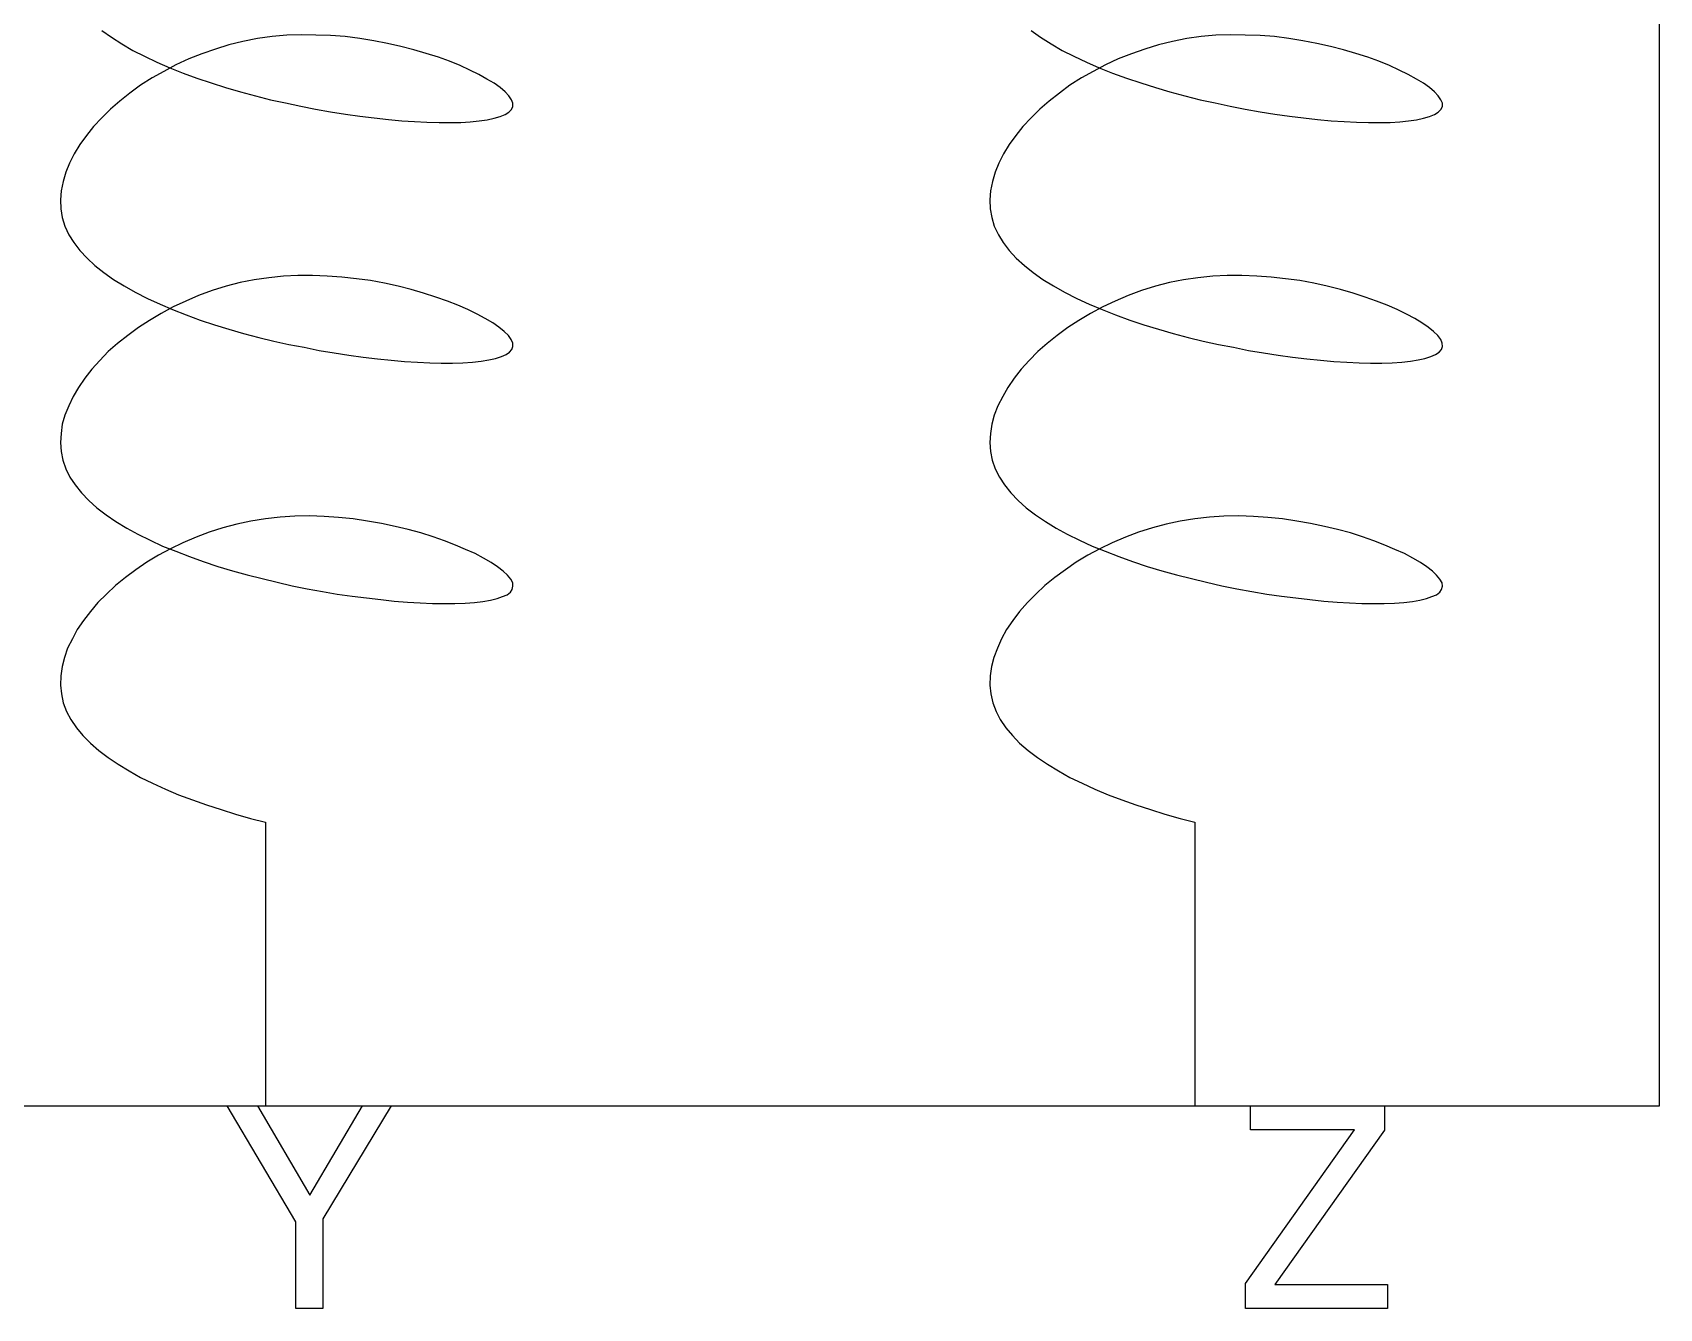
# Model space of a CAD drawing. Header units: millimetres. Extents: x 1974 to 2560, y 1429 to 1567.
# Drawn here: x 2486.9388 to 2487.4194, y 1517.3578 to 1517.7346 of the extents above; entities that cross this region are included whole.
import ezdxf

# ---------------------------------------------------------------- set-up
doc = ezdxf.new("R2010")
doc.units = ezdxf.units.MM
doc.layers.add('TEXTO', color=4, linetype='Continuous')

msp = doc.modelspace()

# ---------------------------------------------------------------- linework, layer by layer
at = {"layer": 'TEXTO', "color": 0}
for p, q in [((2487.41942, 1517.41762), (2487.41942, 1517.96672)), ((2486.95929, 1517.73525), (2486.9621, 1517.73321)), ((2486.9621, 1517.73321), (2486.9652, 1517.73128)), ((2487.00955, 1517.73341), (2487.00526, 1517.73281)), ((2487.01392, 1517.73381), (2487.00955, 1517.73341)), ((2487.01814, 1517.73398), (2487.01392, 1517.73381)), ((2487.02251, 1517.73388), (2487.01814, 1517.73398)), ((2487.02687, 1517.73371), (2487.02251, 1517.73388)), ((2487.03116, 1517.73341), (2487.02687, 1517.73371)), ((2487.03546, 1517.73281), (2487.03116, 1517.73341)), ((2487.23385, 1517.73525), (2487.23659, 1517.73321)), ((2487.23659, 1517.73321), (2487.23976, 1517.73128)), ((2487.28404, 1517.73341), (2487.27982, 1517.73281)), ((2487.28841, 1517.73381), (2487.28404, 1517.73341)), ((2487.2927, 1517.73398), (2487.28841, 1517.73381)), ((2487.29707, 1517.73388), (2487.2927, 1517.73398)), ((2487.30143, 1517.73371), (2487.29707, 1517.73388)), ((2487.30572, 1517.73341), (2487.30143, 1517.73371)), ((2487.30995, 1517.73281), (2487.30572, 1517.73341)), ((2486.9652, 1517.73128), (2486.96844, 1517.72934)), ((2486.96844, 1517.72934), (2486.97189, 1517.7276)), ((2486.99287, 1517.72971), (2486.98885, 1517.72837)), ((2486.99681, 1517.73097), (2486.99287, 1517.72971)), ((2487.00096, 1517.73195), (2486.99681, 1517.73097)), ((2487.00526, 1517.73281), (2487.00096, 1517.73195)), ((2487.03961, 1517.73214), (2487.03546, 1517.73281)), ((2487.0437, 1517.73137), (2487.03961, 1517.73214)), ((2487.04764, 1517.7305), (2487.0437, 1517.73137)), ((2487.05144, 1517.72954), (2487.04764, 1517.7305)), ((2487.0551, 1517.72847), (2487.05144, 1517.72954)), ((2487.05869, 1517.7273), (2487.0551, 1517.72847)), ((2487.23976, 1517.73128), (2487.243, 1517.72934)), ((2487.243, 1517.72934), (2487.24645, 1517.7276)), ((2487.26743, 1517.72971), (2487.26341, 1517.72837)), ((2487.27144, 1517.73097), (2487.26743, 1517.72971)), ((2487.27552, 1517.73195), (2487.27144, 1517.73097)), ((2487.27982, 1517.73281), (2487.27552, 1517.73195)), ((2487.3141, 1517.73214), (2487.30995, 1517.73281)), ((2487.31819, 1517.73137), (2487.3141, 1517.73214)), ((2487.3222, 1517.7305), (2487.31819, 1517.73137)), ((2487.32607, 1517.72954), (2487.3222, 1517.7305)), ((2487.32973, 1517.72847), (2487.32607, 1517.72954)), ((2487.33325, 1517.7273), (2487.32973, 1517.72847)), ((2486.97189, 1517.7276), (2486.97555, 1517.72583)), ((2486.97555, 1517.72583), (2486.97935, 1517.72419)), ((2486.98118, 1517.72507), (2486.97759, 1517.72313)), ((2486.97935, 1517.72419), (2486.98329, 1517.72263)), ((2486.98498, 1517.72681), (2486.98118, 1517.72507)), ((2486.98885, 1517.72837), (2486.98498, 1517.72681)), ((2487.062, 1517.72613), (2487.05869, 1517.7273)), ((2487.0651, 1517.72487), (2487.062, 1517.72613)), ((2487.06798, 1517.7235), (2487.0651, 1517.72487)), ((2487.24645, 1517.7276), (2487.25011, 1517.72583)), ((2487.25011, 1517.72583), (2487.25391, 1517.72419)), ((2487.25574, 1517.72507), (2487.25215, 1517.72313)), ((2487.25391, 1517.72419), (2487.25785, 1517.72263)), ((2487.25954, 1517.72681), (2487.25574, 1517.72507)), ((2487.26341, 1517.72837), (2487.25954, 1517.72681)), ((2487.33656, 1517.72613), (2487.33325, 1517.7273)), ((2487.33966, 1517.72487), (2487.33656, 1517.72613)), ((2487.34254, 1517.7235), (2487.33966, 1517.72487)), ((2486.97069, 1517.71905), (2486.96759, 1517.71672)), ((2486.97414, 1517.72119), (2486.97069, 1517.71905)), ((2486.97759, 1517.72313), (2486.97414, 1517.72119)), ((2486.98329, 1517.72263), (2486.98738, 1517.72109)), ((2486.98738, 1517.72109), (2486.9916, 1517.71972)), ((2486.9916, 1517.71972), (2486.99582, 1517.71836)), ((2487.07066, 1517.72226), (2487.06798, 1517.7235)), ((2487.07305, 1517.72089), (2487.07066, 1517.72226)), ((2487.07516, 1517.71963), (2487.07305, 1517.72089)), ((2487.07692, 1517.71836), (2487.07516, 1517.71963)), ((2487.24525, 1517.71905), (2487.24215, 1517.71672)), ((2487.2487, 1517.72119), (2487.24525, 1517.71905)), ((2487.25215, 1517.72313), (2487.2487, 1517.72119)), ((2487.25785, 1517.72263), (2487.26194, 1517.72109)), ((2487.26194, 1517.72109), (2487.26616, 1517.71972)), ((2487.26616, 1517.71972), (2487.27052, 1517.71836)), ((2487.34515, 1517.72226), (2487.34254, 1517.7235)), ((2487.34761, 1517.72089), (2487.34515, 1517.72226)), ((2487.34972, 1517.71963), (2487.34761, 1517.72089)), ((2487.35148, 1517.71836), (2487.34972, 1517.71963)), ((2486.96457, 1517.71439), (2486.96182, 1517.71198)), ((2486.96759, 1517.71672), (2486.96457, 1517.71439)), ((2486.99582, 1517.71836), (2487.00019, 1517.71712)), ((2487.00019, 1517.71712), (2487.00462, 1517.71595)), ((2487.00462, 1517.71595), (2487.00913, 1517.71478)), ((2487.00913, 1517.71478), (2487.01356, 1517.71382)), ((2487.0784, 1517.71712), (2487.07692, 1517.71836)), ((2487.07953, 1517.71595), (2487.0784, 1517.71712)), ((2487.0803, 1517.71478), (2487.07953, 1517.71595)), ((2487.08073, 1517.71372), (2487.0803, 1517.71478)), ((2487.23913, 1517.71439), (2487.23638, 1517.71198)), ((2487.24215, 1517.71672), (2487.23913, 1517.71439)), ((2487.27052, 1517.71836), (2487.27475, 1517.71712)), ((2487.27475, 1517.71712), (2487.27918, 1517.71595)), ((2487.27918, 1517.71595), (2487.28369, 1517.71478)), ((2487.28369, 1517.71478), (2487.28812, 1517.71382)), ((2487.35296, 1517.71712), (2487.35148, 1517.71836)), ((2487.35409, 1517.71595), (2487.35296, 1517.71712)), ((2487.35486, 1517.71478), (2487.35409, 1517.71595)), ((2487.35529, 1517.71372), (2487.35486, 1517.71478)), ((2486.95929, 1517.70945), (2486.95682, 1517.70683)), ((2486.96182, 1517.71198), (2486.95929, 1517.70945)), ((2487.01356, 1517.71382), (2487.01807, 1517.71285)), ((2487.01807, 1517.71285), (2487.02243, 1517.71198)), ((2487.02243, 1517.71198), (2487.02687, 1517.71118)), ((2487.02687, 1517.71118), (2487.03123, 1517.71051)), ((2487.03123, 1517.71051), (2487.03553, 1517.70994)), ((2487.03553, 1517.70994), (2487.03975, 1517.70945)), ((2487.03975, 1517.70945), (2487.04391, 1517.70897)), ((2487.07312, 1517.70888), (2487.07516, 1517.70935)), ((2487.07516, 1517.70935), (2487.07692, 1517.70984)), ((2487.07692, 1517.70984), (2487.0784, 1517.71041)), ((2487.0784, 1517.71041), (2487.07953, 1517.71109)), ((2487.07953, 1517.71109), (2487.0803, 1517.71187)), ((2487.0803, 1517.71187), (2487.08073, 1517.71275)), ((2487.08073, 1517.71275), (2487.08073, 1517.71372)), ((2487.23385, 1517.70945), (2487.23138, 1517.70683)), ((2487.23638, 1517.71198), (2487.23385, 1517.70945)), ((2487.28812, 1517.71382), (2487.29263, 1517.71285)), ((2487.29263, 1517.71285), (2487.29707, 1517.71198)), ((2487.29707, 1517.71198), (2487.30143, 1517.71118)), ((2487.30143, 1517.71118), (2487.30579, 1517.71051)), ((2487.30579, 1517.71051), (2487.31009, 1517.70994)), ((2487.31009, 1517.70994), (2487.31431, 1517.70945)), ((2487.31431, 1517.70945), (2487.3184, 1517.70897)), ((2487.34768, 1517.70888), (2487.34972, 1517.70935)), ((2487.34972, 1517.70935), (2487.35148, 1517.70984)), ((2487.35148, 1517.70984), (2487.35296, 1517.71041)), ((2487.35296, 1517.71041), (2487.35409, 1517.71109)), ((2487.35409, 1517.71109), (2487.35486, 1517.71187)), ((2487.35486, 1517.71187), (2487.35529, 1517.71275)), ((2487.35529, 1517.71275), (2487.35529, 1517.71372)), ((2486.95682, 1517.70683), (2486.95471, 1517.7042)), ((2487.04391, 1517.70897), (2487.04785, 1517.70857)), ((2487.04785, 1517.70857), (2487.05165, 1517.70838)), ((2487.05165, 1517.70838), (2487.05531, 1517.70818)), ((2487.05531, 1517.70818), (2487.0589, 1517.70808)), ((2487.0589, 1517.70808), (2487.06221, 1517.70808)), ((2487.06221, 1517.70808), (2487.06531, 1517.70808)), ((2487.06531, 1517.70808), (2487.06812, 1517.70828)), ((2487.06812, 1517.70828), (2487.07073, 1517.70857)), ((2487.07073, 1517.70857), (2487.07312, 1517.70888)), ((2487.23138, 1517.70683), (2487.22927, 1517.7042)), ((2487.3184, 1517.70897), (2487.32241, 1517.70857)), ((2487.32241, 1517.70857), (2487.32628, 1517.70838)), ((2487.32628, 1517.70838), (2487.32994, 1517.70818)), ((2487.32994, 1517.70818), (2487.33346, 1517.70808)), ((2487.33346, 1517.70808), (2487.33677, 1517.70808)), ((2487.33677, 1517.70808), (2487.33987, 1517.70808)), ((2487.33987, 1517.70808), (2487.34268, 1517.70828)), ((2487.34268, 1517.70828), (2487.34529, 1517.70857)), ((2487.34529, 1517.70857), (2487.34768, 1517.70888)), ((2486.95281, 1517.7015), (2486.95112, 1517.69877)), ((2486.95471, 1517.7042), (2486.95281, 1517.7015)), ((2487.2273, 1517.7015), (2487.22568, 1517.69877)), ((2487.22927, 1517.7042), (2487.2273, 1517.7015)), ((2486.94971, 1517.69606), (2486.94859, 1517.69335)), ((2486.95112, 1517.69877), (2486.94971, 1517.69606)), ((2487.22427, 1517.69606), (2487.22315, 1517.69335)), ((2487.22568, 1517.69877), (2487.22427, 1517.69606)), ((2486.94781, 1517.69062), (2486.94725, 1517.68791)), ((2486.94859, 1517.69335), (2486.94781, 1517.69062)), ((2487.22237, 1517.69062), (2487.22181, 1517.68791)), ((2487.22315, 1517.69335), (2487.22237, 1517.69062)), ((2486.94725, 1517.68791), (2486.94704, 1517.68521)), ((2486.94704, 1517.68521), (2486.94711, 1517.68257)), ((2487.22181, 1517.68791), (2487.2216, 1517.68521)), ((2487.2216, 1517.68521), (2487.22167, 1517.68257)), ((2486.94711, 1517.68257), (2486.9476, 1517.67996)), ((2487.22167, 1517.68257), (2487.22216, 1517.67996)), ((2486.9476, 1517.67996), (2486.94837, 1517.67743)), ((2486.94837, 1517.67743), (2486.94957, 1517.6749)), ((2487.22216, 1517.67996), (2487.22293, 1517.67743)), ((2487.22293, 1517.67743), (2487.22413, 1517.6749)), ((2486.94957, 1517.6749), (2486.95098, 1517.67259)), ((2486.95098, 1517.67259), (2486.95281, 1517.67025)), ((2487.22413, 1517.6749), (2487.22554, 1517.67259)), ((2487.22554, 1517.67259), (2487.2273, 1517.67025)), ((2486.95281, 1517.67025), (2486.95492, 1517.66801)), ((2486.95492, 1517.66801), (2486.95724, 1517.66578)), ((2487.2273, 1517.67025), (2487.22941, 1517.66801)), ((2487.22941, 1517.66801), (2487.2318, 1517.66578)), ((2486.95724, 1517.66578), (2486.95985, 1517.66375)), ((2486.95985, 1517.66375), (2486.96274, 1517.66171)), ((2486.96274, 1517.66171), (2486.96583, 1517.65977)), ((2487.00427, 1517.66161), (2487.00012, 1517.66074)), ((2487.00857, 1517.66221), (2487.00427, 1517.66161)), ((2487.01293, 1517.66268), (2487.00857, 1517.66221)), ((2487.01715, 1517.66288), (2487.01293, 1517.66268)), ((2487.02152, 1517.66288), (2487.01715, 1517.66288)), ((2487.02588, 1517.66268), (2487.02152, 1517.66288)), ((2487.03018, 1517.6624), (2487.02588, 1517.66268)), ((2487.03447, 1517.66191), (2487.03018, 1517.6624)), ((2487.03863, 1517.66133), (2487.03447, 1517.66191)), ((2487.04278, 1517.66055), (2487.03863, 1517.66133)), ((2487.2318, 1517.66578), (2487.23441, 1517.66375)), ((2487.23441, 1517.66375), (2487.2373, 1517.66171)), ((2487.2373, 1517.66171), (2487.24039, 1517.65977)), ((2487.27883, 1517.66161), (2487.27468, 1517.66074)), ((2487.28306, 1517.66221), (2487.27883, 1517.66161)), ((2487.28749, 1517.66268), (2487.28306, 1517.66221)), ((2487.29171, 1517.66288), (2487.28749, 1517.66268)), ((2487.29608, 1517.66288), (2487.29171, 1517.66288)), ((2487.30044, 1517.66268), (2487.29608, 1517.66288)), ((2487.30474, 1517.6624), (2487.30044, 1517.66268)), ((2487.30896, 1517.66191), (2487.30474, 1517.6624)), ((2487.31319, 1517.66133), (2487.30896, 1517.66191)), ((2487.31734, 1517.66055), (2487.31319, 1517.66133)), ((2486.96583, 1517.65977), (2486.96914, 1517.65793)), ((2486.96914, 1517.65793), (2486.97273, 1517.6561)), ((2486.98787, 1517.65697), (2486.98407, 1517.6553)), ((2486.99188, 1517.65841), (2486.98787, 1517.65697)), ((2486.99596, 1517.65967), (2486.99188, 1517.65841)), ((2487.00012, 1517.66074), (2486.99596, 1517.65967)), ((2487.04679, 1517.65967), (2487.04278, 1517.66055)), ((2487.05067, 1517.65871), (2487.04679, 1517.65967)), ((2487.05433, 1517.65764), (2487.05067, 1517.65871)), ((2487.05792, 1517.65647), (2487.05433, 1517.65764)), ((2487.06137, 1517.6553), (2487.05792, 1517.65647)), ((2487.24039, 1517.65977), (2487.2437, 1517.65793)), ((2487.2437, 1517.65793), (2487.24729, 1517.6561)), ((2487.2625, 1517.65697), (2487.25863, 1517.6553)), ((2487.26637, 1517.65841), (2487.2625, 1517.65697)), ((2487.27052, 1517.65967), (2487.26637, 1517.65841)), ((2487.27468, 1517.66074), (2487.27052, 1517.65967)), ((2487.32128, 1517.65967), (2487.31734, 1517.66055)), ((2487.32523, 1517.65871), (2487.32128, 1517.65967)), ((2487.32889, 1517.65764), (2487.32523, 1517.65871)), ((2487.33248, 1517.65647), (2487.32889, 1517.65764)), ((2487.33586, 1517.6553), (2487.33248, 1517.65647)), ((2486.97273, 1517.6561), (2486.97646, 1517.65443)), ((2486.97675, 1517.65163), (2486.97337, 1517.64959)), ((2486.97646, 1517.65443), (2486.98019, 1517.65279)), ((2486.98034, 1517.65356), (2486.97675, 1517.65163)), ((2486.98019, 1517.65279), (2486.98421, 1517.65123)), ((2486.98407, 1517.6553), (2486.98034, 1517.65356)), ((2487.06446, 1517.65406), (2487.06137, 1517.6553)), ((2487.06742, 1517.65279), (2487.06446, 1517.65406)), ((2487.07017, 1517.65143), (2487.06742, 1517.65279)), ((2487.24729, 1517.6561), (2487.25095, 1517.65443)), ((2487.25131, 1517.65163), (2487.24786, 1517.64959)), ((2487.25095, 1517.65443), (2487.25475, 1517.65279)), ((2487.25497, 1517.65356), (2487.25131, 1517.65163)), ((2487.25475, 1517.65279), (2487.25877, 1517.65123)), ((2487.25863, 1517.6553), (2487.25497, 1517.65356)), ((2487.33895, 1517.65406), (2487.33586, 1517.6553)), ((2487.34198, 1517.65279), (2487.33895, 1517.65406)), ((2487.34473, 1517.65143), (2487.34198, 1517.65279)), ((2486.97006, 1517.64745), (2486.96696, 1517.64512)), ((2486.97337, 1517.64959), (2486.97006, 1517.64745)), ((2486.98421, 1517.65123), (2486.98836, 1517.64969)), ((2486.98836, 1517.64969), (2486.99251, 1517.64832)), ((2486.99251, 1517.64832), (2486.99681, 1517.64696)), ((2486.99681, 1517.64696), (2487.00117, 1517.64572)), ((2487.07256, 1517.65016), (2487.07017, 1517.65143)), ((2487.07474, 1517.64892), (2487.07256, 1517.65016)), ((2487.07657, 1517.64756), (2487.07474, 1517.64892)), ((2487.07812, 1517.64629), (2487.07657, 1517.64756)), ((2487.24462, 1517.64745), (2487.24152, 1517.64512)), ((2487.24786, 1517.64959), (2487.24462, 1517.64745)), ((2487.25877, 1517.65123), (2487.26292, 1517.64969)), ((2487.26292, 1517.64969), (2487.26707, 1517.64832)), ((2487.26707, 1517.64832), (2487.27144, 1517.64696)), ((2487.27144, 1517.64696), (2487.2758, 1517.64572)), ((2487.34712, 1517.65016), (2487.34473, 1517.65143)), ((2487.34923, 1517.64892), (2487.34712, 1517.65016)), ((2487.35113, 1517.64756), (2487.34923, 1517.64892)), ((2487.35268, 1517.64629), (2487.35113, 1517.64756)), ((2486.96393, 1517.64278), (2486.96119, 1517.64038)), ((2486.96696, 1517.64512), (2486.96393, 1517.64278)), ((2487.00117, 1517.64572), (2487.00561, 1517.64455)), ((2487.00561, 1517.64455), (2487.01011, 1517.64348)), ((2487.01011, 1517.64348), (2487.01455, 1517.64251)), ((2487.01455, 1517.64251), (2487.01906, 1517.64164)), ((2487.07939, 1517.64512), (2487.07812, 1517.64629)), ((2487.08023, 1517.64395), (2487.07939, 1517.64512)), ((2487.08066, 1517.64288), (2487.08023, 1517.64395)), ((2487.08044, 1517.64104), (2487.08073, 1517.64192)), ((2487.08073, 1517.64192), (2487.08066, 1517.64288)), ((2487.23856, 1517.64278), (2487.23575, 1517.64038)), ((2487.24152, 1517.64512), (2487.23856, 1517.64278)), ((2487.2758, 1517.64572), (2487.28017, 1517.64455)), ((2487.28017, 1517.64455), (2487.28467, 1517.64348)), ((2487.28467, 1517.64348), (2487.28911, 1517.64251)), ((2487.28911, 1517.64251), (2487.29355, 1517.64164)), ((2487.35395, 1517.64512), (2487.35268, 1517.64629)), ((2487.35479, 1517.64395), (2487.35395, 1517.64512)), ((2487.35522, 1517.64288), (2487.35479, 1517.64395)), ((2487.355, 1517.64104), (2487.35529, 1517.64192)), ((2487.35529, 1517.64192), (2487.35522, 1517.64288)), ((2486.95865, 1517.63774), (2486.95633, 1517.63524)), ((2486.96119, 1517.64038), (2486.95865, 1517.63774)), ((2487.01906, 1517.64164), (2487.02349, 1517.64075)), ((2487.02349, 1517.64075), (2487.02786, 1517.63998)), ((2487.02786, 1517.63998), (2487.03222, 1517.63931)), ((2487.03222, 1517.63931), (2487.03651, 1517.63871)), ((2487.03651, 1517.63871), (2487.04067, 1517.63824)), ((2487.04067, 1517.63824), (2487.04475, 1517.63784)), ((2487.04475, 1517.63784), (2487.04869, 1517.63747)), ((2487.04869, 1517.63747), (2487.0525, 1517.63727)), ((2487.0525, 1517.63727), (2487.05616, 1517.63707)), ((2487.06594, 1517.63707), (2487.06876, 1517.63727)), ((2487.06876, 1517.63727), (2487.07129, 1517.63757)), ((2487.07129, 1517.63757), (2487.07362, 1517.63794)), ((2487.07362, 1517.63794), (2487.07559, 1517.63834)), ((2487.07559, 1517.63834), (2487.07735, 1517.63891)), ((2487.07735, 1517.63891), (2487.07868, 1517.63951)), ((2487.07868, 1517.63951), (2487.07974, 1517.64018)), ((2487.07974, 1517.64018), (2487.08044, 1517.64104)), ((2487.23321, 1517.63774), (2487.23089, 1517.63524)), ((2487.23575, 1517.64038), (2487.23321, 1517.63774)), ((2487.29355, 1517.64164), (2487.29805, 1517.64075)), ((2487.29805, 1517.64075), (2487.30242, 1517.63998)), ((2487.30242, 1517.63998), (2487.30678, 1517.63931)), ((2487.30678, 1517.63931), (2487.311, 1517.63871)), ((2487.311, 1517.63871), (2487.31523, 1517.63824)), ((2487.31523, 1517.63824), (2487.31924, 1517.63784)), ((2487.31924, 1517.63784), (2487.32325, 1517.63747)), ((2487.32325, 1517.63747), (2487.32706, 1517.63727)), ((2487.32706, 1517.63727), (2487.33072, 1517.63707)), ((2487.3405, 1517.63707), (2487.34332, 1517.63727)), ((2487.34332, 1517.63727), (2487.34585, 1517.63757)), ((2487.34585, 1517.63757), (2487.34818, 1517.63794)), ((2487.34818, 1517.63794), (2487.35015, 1517.63834)), ((2487.35015, 1517.63834), (2487.35191, 1517.63891)), ((2487.35191, 1517.63891), (2487.35324, 1517.63951)), ((2487.35324, 1517.63951), (2487.3543, 1517.64018)), ((2487.3543, 1517.64018), (2487.355, 1517.64104)), ((2486.95422, 1517.63251), (2486.95239, 1517.62979)), ((2486.95633, 1517.63524), (2486.95422, 1517.63251)), ((2487.05616, 1517.63707), (2487.05954, 1517.63698)), ((2487.05954, 1517.63698), (2487.06284, 1517.63698)), ((2487.06284, 1517.63698), (2487.06594, 1517.63707)), ((2487.22878, 1517.63251), (2487.22695, 1517.62979)), ((2487.23089, 1517.63524), (2487.22878, 1517.63251)), ((2487.33072, 1517.63707), (2487.3341, 1517.63698)), ((2487.3341, 1517.63698), (2487.3374, 1517.63698)), ((2487.3374, 1517.63698), (2487.3405, 1517.63707)), ((2486.95239, 1517.62979), (2486.95084, 1517.62709)), ((2487.22695, 1517.62979), (2487.2254, 1517.62709)), ((2486.9495, 1517.62436), (2486.94837, 1517.62165)), ((2486.95084, 1517.62709), (2486.9495, 1517.62436)), ((2487.22399, 1517.62436), (2487.22293, 1517.62165)), ((2487.2254, 1517.62709), (2487.22399, 1517.62436)), ((2486.9476, 1517.61895), (2486.94725, 1517.61621)), ((2486.94837, 1517.62165), (2486.9476, 1517.61895)), ((2487.22216, 1517.61895), (2487.22181, 1517.61621)), ((2487.22293, 1517.62165), (2487.22216, 1517.61895)), ((2486.94725, 1517.61621), (2486.94704, 1517.6135)), ((2486.94704, 1517.6135), (2486.94725, 1517.61087)), ((2487.22181, 1517.61621), (2487.2216, 1517.6135)), ((2487.2216, 1517.6135), (2487.22181, 1517.61087)), ((2486.94725, 1517.61087), (2486.94774, 1517.60827)), ((2486.94774, 1517.60827), (2486.94859, 1517.60573)), ((2487.22181, 1517.61087), (2487.2223, 1517.60827)), ((2487.2223, 1517.60827), (2487.22315, 1517.60573)), ((2486.94859, 1517.60573), (2486.94985, 1517.60332)), ((2487.22315, 1517.60573), (2487.22441, 1517.60332)), ((2486.94985, 1517.60332), (2486.9514, 1517.60099)), ((2486.9514, 1517.60099), (2486.95323, 1517.59865)), ((2486.95323, 1517.59865), (2486.95541, 1517.59642)), ((2487.22441, 1517.60332), (2487.22596, 1517.60099)), ((2487.22596, 1517.60099), (2487.22779, 1517.59865)), ((2487.22779, 1517.59865), (2487.22997, 1517.59642)), ((2486.95541, 1517.59642), (2486.95781, 1517.59428)), ((2486.95781, 1517.59428), (2486.96055, 1517.59214)), ((2487.22997, 1517.59642), (2487.23237, 1517.59428)), ((2487.23237, 1517.59428), (2487.23511, 1517.59214)), ((2486.96055, 1517.59214), (2486.96344, 1517.59021)), ((2486.96344, 1517.59021), (2486.96661, 1517.58827)), ((2486.99913, 1517.58944), (2486.99505, 1517.58837)), ((2487.00329, 1517.59031), (2486.99913, 1517.58944)), ((2487.00758, 1517.591), (2487.00329, 1517.59031)), ((2487.01195, 1517.59148), (2487.00758, 1517.591)), ((2487.01624, 1517.59177), (2487.01195, 1517.59148)), ((2487.0206, 1517.59187), (2487.01624, 1517.59177)), ((2487.02497, 1517.59167), (2487.0206, 1517.59187)), ((2487.02919, 1517.59138), (2487.02497, 1517.59167)), ((2487.03349, 1517.591), (2487.02919, 1517.59138)), ((2487.03771, 1517.59031), (2487.03349, 1517.591)), ((2487.04187, 1517.58964), (2487.03771, 1517.59031)), ((2487.04588, 1517.58877), (2487.04187, 1517.58964)), ((2487.23511, 1517.59214), (2487.238, 1517.59021)), ((2487.238, 1517.59021), (2487.24117, 1517.58827)), ((2487.27369, 1517.58944), (2487.26961, 1517.58837)), ((2487.27785, 1517.59031), (2487.27369, 1517.58944)), ((2487.28214, 1517.591), (2487.27785, 1517.59031)), ((2487.28651, 1517.59148), (2487.28214, 1517.591)), ((2487.29073, 1517.59177), (2487.28651, 1517.59148)), ((2487.29516, 1517.59187), (2487.29073, 1517.59177)), ((2487.29953, 1517.59167), (2487.29516, 1517.59187)), ((2487.30375, 1517.59138), (2487.29953, 1517.59167)), ((2487.30805, 1517.591), (2487.30375, 1517.59138)), ((2487.31227, 1517.59031), (2487.30805, 1517.591)), ((2487.31635, 1517.58964), (2487.31227, 1517.59031)), ((2487.32044, 1517.58877), (2487.31635, 1517.58964)), ((2486.96661, 1517.58827), (2486.96992, 1517.58644)), ((2486.96992, 1517.58644), (2486.97351, 1517.5847)), ((2486.97351, 1517.5847), (2486.97724, 1517.58293)), ((2486.98709, 1517.58556), (2486.98322, 1517.5839)), ((2486.99097, 1517.58701), (2486.98709, 1517.58556)), ((2486.99505, 1517.58837), (2486.99097, 1517.58701)), ((2487.04975, 1517.5878), (2487.04588, 1517.58877)), ((2487.05355, 1517.58683), (2487.04975, 1517.5878)), ((2487.05714, 1517.58566), (2487.05355, 1517.58683)), ((2487.06052, 1517.5845), (2487.05714, 1517.58566)), ((2487.06376, 1517.58323), (2487.06052, 1517.5845)), ((2487.24117, 1517.58827), (2487.24448, 1517.58644)), ((2487.24448, 1517.58644), (2487.24807, 1517.5847)), ((2487.24807, 1517.5847), (2487.2518, 1517.58293)), ((2487.26165, 1517.58556), (2487.25778, 1517.5839)), ((2487.26553, 1517.58701), (2487.26165, 1517.58556)), ((2487.26961, 1517.58837), (2487.26553, 1517.58701)), ((2487.32431, 1517.5878), (2487.32044, 1517.58877)), ((2487.32811, 1517.58683), (2487.32431, 1517.5878)), ((2487.3317, 1517.58566), (2487.32811, 1517.58683)), ((2487.33508, 1517.5845), (2487.3317, 1517.58566)), ((2487.33832, 1517.58323), (2487.33508, 1517.5845)), ((2486.97597, 1517.58023), (2486.97252, 1517.57818)), ((2486.97956, 1517.58216), (2486.97597, 1517.58023)), ((2486.97724, 1517.58293), (2486.98111, 1517.58139)), ((2486.98322, 1517.5839), (2486.97956, 1517.58216)), ((2486.98111, 1517.58139), (2486.98519, 1517.57982)), ((2486.98519, 1517.57982), (2486.98921, 1517.57839)), ((2487.06672, 1517.58197), (2487.06376, 1517.58323)), ((2487.0696, 1517.5807), (2487.06672, 1517.58197)), ((2487.072, 1517.57935), (2487.0696, 1517.5807)), ((2487.25053, 1517.58023), (2487.24708, 1517.57818)), ((2487.25405, 1517.58216), (2487.25053, 1517.58023)), ((2487.2518, 1517.58293), (2487.25567, 1517.58139)), ((2487.25778, 1517.5839), (2487.25405, 1517.58216)), ((2487.25567, 1517.58139), (2487.25975, 1517.57982)), ((2487.25975, 1517.57982), (2487.26377, 1517.57839)), ((2487.34128, 1517.58197), (2487.33832, 1517.58323)), ((2487.34409, 1517.5807), (2487.34128, 1517.58197)), ((2487.34656, 1517.57935), (2487.34409, 1517.5807)), ((2486.96935, 1517.57595), (2486.96626, 1517.57362)), ((2486.97252, 1517.57818), (2486.96935, 1517.57595)), ((2486.98921, 1517.57839), (2486.9935, 1517.57692)), ((2486.9935, 1517.57692), (2486.99787, 1517.57566)), ((2486.99787, 1517.57566), (2487.00223, 1517.57441)), ((2487.07425, 1517.57809), (2487.072, 1517.57935)), ((2487.07615, 1517.57682), (2487.07425, 1517.57809)), ((2487.07784, 1517.57555), (2487.07615, 1517.57682)), ((2487.07911, 1517.57431), (2487.07784, 1517.57555)), ((2487.24391, 1517.57595), (2487.24082, 1517.57362)), ((2487.24708, 1517.57818), (2487.24391, 1517.57595)), ((2487.26377, 1517.57839), (2487.26806, 1517.57692)), ((2487.26806, 1517.57692), (2487.27243, 1517.57566)), ((2487.27243, 1517.57566), (2487.27679, 1517.57441)), ((2487.34881, 1517.57809), (2487.34656, 1517.57935)), ((2487.35071, 1517.57682), (2487.34881, 1517.57809)), ((2487.35233, 1517.57555), (2487.35071, 1517.57682)), ((2487.3536, 1517.57431), (2487.35233, 1517.57555)), ((2486.9633, 1517.57131), (2486.96062, 1517.56877)), ((2486.96626, 1517.57362), (2486.9633, 1517.57131)), ((2487.00223, 1517.57441), (2487.00659, 1517.57335)), ((2487.00659, 1517.57335), (2487.01103, 1517.57228)), ((2487.01103, 1517.57228), (2487.01554, 1517.57121)), ((2487.01554, 1517.57121), (2487.01997, 1517.57034)), ((2487.01997, 1517.57034), (2487.02448, 1517.56955)), ((2487.08009, 1517.57314), (2487.07911, 1517.57431)), ((2487.07995, 1517.56935), (2487.08051, 1517.57014)), ((2487.08066, 1517.57208), (2487.08009, 1517.57314)), ((2487.08051, 1517.57014), (2487.08073, 1517.57111)), ((2487.08073, 1517.57111), (2487.08066, 1517.57208)), ((2487.23786, 1517.57131), (2487.23518, 1517.56877)), ((2487.24082, 1517.57362), (2487.23786, 1517.57131)), ((2487.27679, 1517.57441), (2487.28115, 1517.57335)), ((2487.28115, 1517.57335), (2487.28559, 1517.57228)), ((2487.28559, 1517.57228), (2487.2901, 1517.57121)), ((2487.2901, 1517.57121), (2487.29453, 1517.57034)), ((2487.29453, 1517.57034), (2487.29904, 1517.56955)), ((2487.35458, 1517.57314), (2487.3536, 1517.57431)), ((2487.35451, 1517.56935), (2487.35507, 1517.57014)), ((2487.35522, 1517.57208), (2487.35458, 1517.57314)), ((2487.35507, 1517.57014), (2487.35529, 1517.57111)), ((2487.35529, 1517.57111), (2487.35522, 1517.57208)), ((2486.95809, 1517.56624), (2486.95591, 1517.56363)), ((2486.96062, 1517.56877), (2486.95809, 1517.56624)), ((2487.02448, 1517.56955), (2487.02884, 1517.56877)), ((2487.02884, 1517.56877), (2487.03321, 1517.5681)), ((2487.03321, 1517.5681), (2487.03743, 1517.56761)), ((2487.03743, 1517.56761), (2487.04165, 1517.56714)), ((2487.04165, 1517.56714), (2487.0456, 1517.56664)), ((2487.0456, 1517.56664), (2487.04961, 1517.56634)), ((2487.04961, 1517.56634), (2487.05334, 1517.56617)), ((2487.05334, 1517.56617), (2487.05693, 1517.56597)), ((2487.05693, 1517.56597), (2487.06038, 1517.56597)), ((2487.06038, 1517.56597), (2487.06355, 1517.56597)), ((2487.06355, 1517.56597), (2487.06658, 1517.56607)), ((2487.06658, 1517.56607), (2487.06939, 1517.56624)), ((2487.06939, 1517.56624), (2487.07186, 1517.56654)), ((2487.07186, 1517.56654), (2487.07411, 1517.56693)), ((2487.07411, 1517.56693), (2487.07608, 1517.56741)), ((2487.07608, 1517.56741), (2487.07763, 1517.568)), ((2487.07763, 1517.568), (2487.07897, 1517.56857)), ((2487.07897, 1517.56857), (2487.07995, 1517.56935)), ((2487.23272, 1517.56624), (2487.2304, 1517.56363)), ((2487.23518, 1517.56877), (2487.23272, 1517.56624)), ((2487.29904, 1517.56955), (2487.3034, 1517.56877)), ((2487.3034, 1517.56877), (2487.30777, 1517.5681)), ((2487.30777, 1517.5681), (2487.31199, 1517.56761)), ((2487.31199, 1517.56761), (2487.31614, 1517.56714)), ((2487.31614, 1517.56714), (2487.32023, 1517.56664)), ((2487.32023, 1517.56664), (2487.32417, 1517.56634)), ((2487.32417, 1517.56634), (2487.3279, 1517.56617)), ((2487.3279, 1517.56617), (2487.33149, 1517.56597)), ((2487.33149, 1517.56597), (2487.33487, 1517.56597)), ((2487.33487, 1517.56597), (2487.33811, 1517.56597)), ((2487.33811, 1517.56597), (2487.34114, 1517.56607)), ((2487.34114, 1517.56607), (2487.34395, 1517.56624)), ((2487.34395, 1517.56624), (2487.34642, 1517.56654)), ((2487.34642, 1517.56654), (2487.34867, 1517.56693)), ((2487.34867, 1517.56693), (2487.35064, 1517.56741)), ((2487.35064, 1517.56741), (2487.35219, 1517.568)), ((2487.35219, 1517.568), (2487.35353, 1517.56857)), ((2487.35353, 1517.56857), (2487.35451, 1517.56935)), ((2486.95387, 1517.56093), (2486.95196, 1517.5583)), ((2486.95591, 1517.56363), (2486.95387, 1517.56093)), ((2487.22835, 1517.56093), (2487.22652, 1517.5583)), ((2487.2304, 1517.56363), (2487.22835, 1517.56093)), ((2486.95056, 1517.55559), (2486.94915, 1517.55276)), ((2486.95196, 1517.5583), (2486.95056, 1517.55559)), ((2487.22505, 1517.55559), (2487.22385, 1517.55276)), ((2487.22652, 1517.5583), (2487.22505, 1517.55559)), ((2486.94915, 1517.55276), (2486.94823, 1517.55005)), ((2487.22385, 1517.55276), (2487.22279, 1517.55005)), ((2486.94753, 1517.54734), (2486.94711, 1517.54461)), ((2486.94823, 1517.55005), (2486.94753, 1517.54734)), ((2487.22209, 1517.54734), (2487.22167, 1517.54461)), ((2487.22279, 1517.55005), (2487.22209, 1517.54734)), ((2486.94711, 1517.54461), (2486.94704, 1517.5419)), ((2486.94704, 1517.5419), (2486.94732, 1517.5393)), ((2487.22167, 1517.54461), (2487.2216, 1517.5419)), ((2487.2216, 1517.5419), (2487.22188, 1517.5393)), ((2486.94732, 1517.5393), (2486.94788, 1517.53666)), ((2486.94788, 1517.53666), (2486.94887, 1517.53413)), ((2487.22188, 1517.5393), (2487.22244, 1517.53666)), ((2487.22244, 1517.53666), (2487.22343, 1517.53413)), ((2486.94887, 1517.53413), (2486.95013, 1517.53172)), ((2486.95013, 1517.53172), (2486.95182, 1517.52928)), ((2487.22343, 1517.53413), (2487.22469, 1517.53172)), ((2487.22469, 1517.53172), (2487.22631, 1517.52928)), ((2486.95182, 1517.52928), (2486.95365, 1517.52695)), ((2486.95365, 1517.52695), (2486.95591, 1517.52474)), ((2487.22631, 1517.52928), (2487.22828, 1517.52695)), ((2487.22828, 1517.52695), (2487.2304, 1517.52474)), ((2486.95591, 1517.52474), (2486.95837, 1517.5226)), ((2486.95837, 1517.5226), (2486.96112, 1517.52047)), ((2487.2304, 1517.52474), (2487.23293, 1517.5226)), ((2487.23293, 1517.5226), (2487.23568, 1517.52047)), ((2486.96112, 1517.52047), (2486.96414, 1517.51853)), ((2486.96414, 1517.51853), (2486.96731, 1517.51657)), ((2487.23568, 1517.52047), (2487.23863, 1517.51853)), ((2487.23863, 1517.51853), (2487.24187, 1517.51657)), ((2486.96731, 1517.51657), (2486.97069, 1517.51463)), ((2486.97069, 1517.51463), (2486.97428, 1517.5129)), ((2486.97428, 1517.5129), (2486.97808, 1517.51116)), ((2487.24187, 1517.51657), (2487.24525, 1517.51463)), ((2487.24525, 1517.51463), (2487.24884, 1517.5129)), ((2487.24884, 1517.5129), (2487.25264, 1517.51116)), ((2486.97808, 1517.51116), (2486.98195, 1517.5095)), ((2486.98195, 1517.5095), (2486.98604, 1517.50795)), ((2486.98604, 1517.50795), (2486.99019, 1517.50649)), ((2487.25264, 1517.51116), (2487.25651, 1517.5095)), ((2487.25651, 1517.5095), (2487.2606, 1517.50795)), ((2487.2606, 1517.50795), (2487.26475, 1517.50649)), ((2486.99019, 1517.50649), (2486.99449, 1517.50514)), ((2486.99449, 1517.50514), (2486.99878, 1517.50378)), ((2486.99878, 1517.50378), (2487.00322, 1517.50251)), ((2487.00322, 1517.50251), (2487.00758, 1517.50135)), ((2487.26475, 1517.50649), (2487.26905, 1517.50514)), ((2487.26905, 1517.50514), (2487.27327, 1517.50378)), ((2487.27327, 1517.50378), (2487.27778, 1517.50251)), ((2487.27778, 1517.50251), (2487.28214, 1517.50135)), ((2487.00758, 1517.50135), (2487.00758, 1517.41762)), ((2487.28214, 1517.50135), (2487.28214, 1517.41762)), ((2486.59574, 1517.41762), (2487.41942, 1517.41762)), ((2487.01659, 1517.38338), (2486.99632, 1517.41762)), ((2486.99632, 1517.41762), (2487.00526, 1517.41762)), ((2487.00526, 1517.41762), (2487.02067, 1517.39125)), ((2487.02067, 1517.39125), (2487.0363, 1517.41762)), ((2487.04475, 1517.41762), (2487.02455, 1517.38425)), ((2487.0363, 1517.41762), (2487.04475, 1517.41762)), ((2487.0363, 1517.41762), (2487.0363, 1517.41762)), ((2487.29861, 1517.41055), (2487.29861, 1517.41762)), ((2487.29861, 1517.41762), (2487.33818, 1517.41762)), ((2487.33818, 1517.41762), (2487.33818, 1517.41045)), ((2487.29714, 1517.36515), (2487.32931, 1517.41055)), ((2487.32931, 1517.41055), (2487.29861, 1517.41055)), ((2487.33818, 1517.41045), (2487.30579, 1517.36485)), ((2487.01659, 1517.35777), (2487.01659, 1517.38338)), ((2487.02455, 1517.38425), (2487.02455, 1517.35777)), ((2487.29714, 1517.35777), (2487.29714, 1517.36515)), ((2487.30579, 1517.36485), (2487.33909, 1517.36485)), ((2487.33909, 1517.36485), (2487.33909, 1517.35777)), ((2487.33909, 1517.36485), (2487.33909, 1517.36485)), ((2487.02455, 1517.35777), (2487.01659, 1517.35777)), ((2487.33909, 1517.35777), (2487.29714, 1517.35777))]:
    msp.add_line(p, q, dxfattribs=at)

doc.saveas('drawing.dxf')
